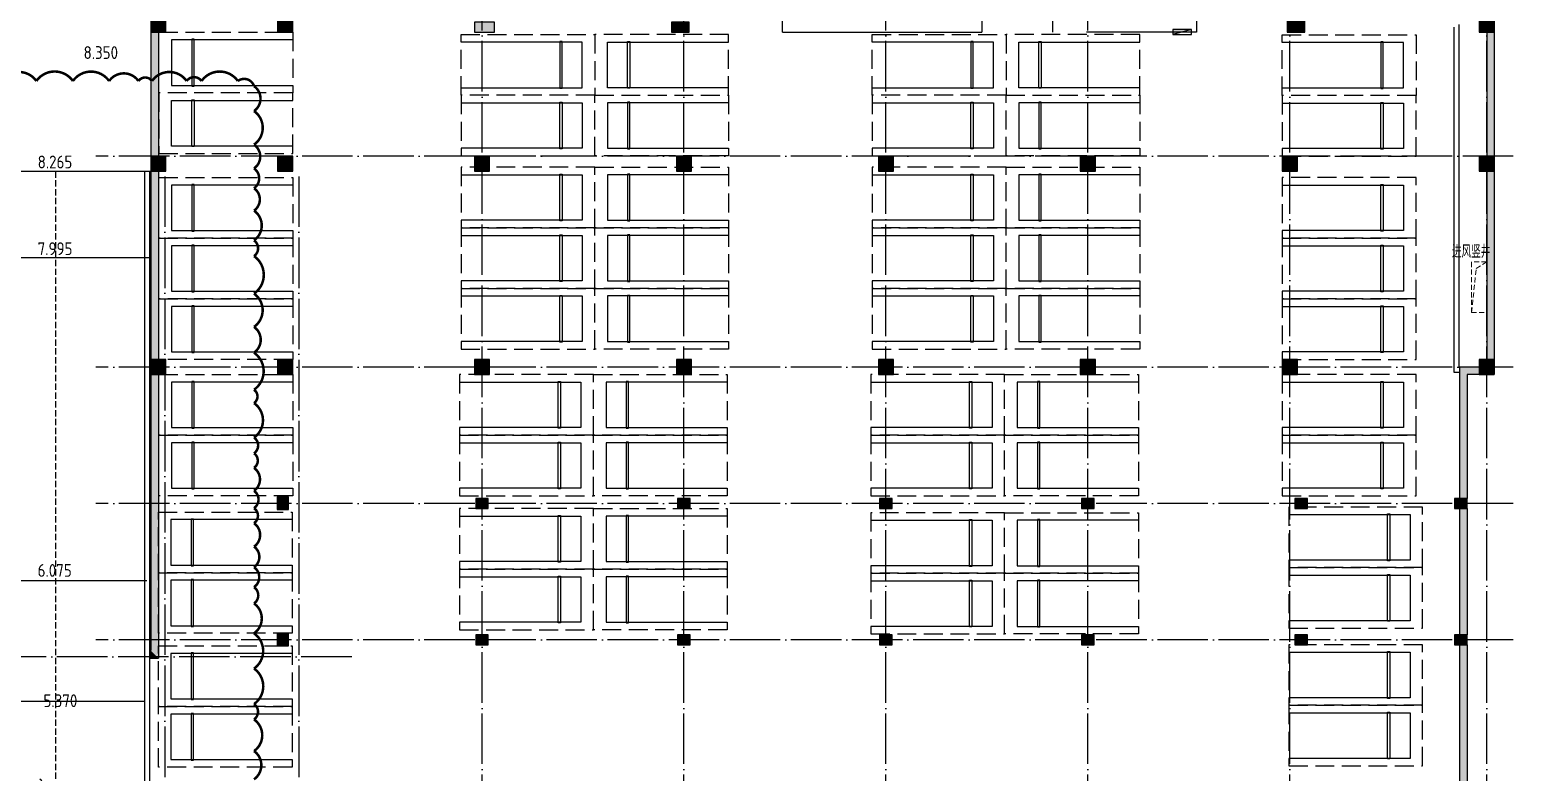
# Model space of a CAD drawing. Header units: millimetres. Extents: x 1337745 to 1642153, y -192803 to 266425.
# Drawn here: x 1536491 to 1595265, y 188033 to 217430 of the extents above; entities that cross this region are included whole.
import ezdxf

# ---------------------------------------------------------------- set-up
doc = ezdxf.new("R2010")
doc.units = ezdxf.units.MM
doc.header["$LTSCALE"] = 1000
doc.header["$MEASUREMENT"] = 0
for name, pattern in [('( Hidden )', [0.375, 0.25, -0.125]), ('__附着_A09-停车位、行车流线模块_TEN24RUY_设计区$0$DASH', [0.35, 0.25, -0.1]), ('DOTE', [2.42, 2, -0.2, 0.02, -0.2])]:
    doc.linetypes.add(name, pattern=pattern)
for name, color, linetype in [('__附着_A09-停车位、行车流线模块_TEN24RUY_设计区$0$STD-PARK', 103, '__附着_A09-停车位、行车流线模块_TEN24RUY_设计区$0$DASH'), ('COLUMN', 2, 'Continuous'), ('DOTE', 16, 'DOTE'), ('PUB_HATCH', 8, 'Continuous'), ('PUB_TEXT', 7, 'Continuous'), ('WALL', 2, 'Continuous'), ('WALL_填充墙_A', 2, 'Continuous'), ('墙柱_填充', 8, 'Continuous'), ('柱', 2, 'Continuous'), ('砖墙', 30, 'Continuous'), ('管井', 2, 'Continuous')]:
    doc.layers.add(name, color=color, linetype=linetype)
doc.layers.add('投影线-细虚线', color=15, linetype='Continuous', lineweight=0)
doc.styles.get("Standard").update_dxf_attribs({"font": 'GBENOR', "bigfont": 'GBCBIG'})

# ---------------------------------------------------------------- blocks, each defined once
blk = doc.blocks.new('A$C2A5A3E31')
at = {"color": 5}
for p, q in [((0, 50), (200, 50)), ((200, 50), (0, -700)), ((0, -700), (0, 50)), ((200, 50), (200, -700)), ((200, -700), (0, -700))]:
    blk.add_line(p, q, dxfattribs=at)
blk.add_solid([(200, -700), (0, -700), (200, 50)], dxfattribs=at)
blk = doc.blocks.new('A$C76FF555C')
at = {"layer": '墙柱_填充'}
for points in [[(-52621.5, 13550), (-52621.5, 14150), (-53221.5, 14150), (-53221.5, 13550)], [(-47600, 13550), (-47600, 14150), (-48200, 14150), (-48200, 13550)], [(0, 13550), (0, 14150), (-600, 14150), (-600, 13550)], [(-39600, 13550), (-39600, 13950), (-40400, 13950), (-40400, 13550)], [(-31900, 13550), (-31900, 13950), (-32600, 13950), (-32600, 13550)], [(-8200, 13550), (-7500, 13550), (-7500, 14050), (-8200, 14050)], [(-52621.5, 8050), (-52621.5, 8650), (-53221.5, 8650), (-53221.5, 8050)], [(-47600, 8050), (-47600, 8650), (-48200, 8650), (-48200, 8050)], [(-39800, 8050), (-39800, 8650), (-40400, 8650), (-40400, 8050)], [(-31800, 8050), (-31800, 8650), (-32400, 8650), (-32400, 8050)], [(-23800, 8050), (-23800, 8650), (-24400, 8650), (-24400, 8050)], [(-15800, 8050), (-15800, 8650), (-16400, 8650), (-16400, 8050)], [(-7800, 8050), (-7800, 8650), (-8400, 8650), (-8400, 8050)], [(0, 8050), (0, 8650), (-600, 8650), (-600, 8050)], [(-52621.5, 600), (-53221.5, 600), (-53221.5, 0), (-52621.5, 0)], [(-47600, 600), (-48200, 600), (-48200, 0), (-47600, 0)], [(-39800, 0), (-39800, 600), (-40400, 600), (-40400, 0)], [(-31800, 0), (-31800, 600), (-32400, 600), (-32400, 0)], [(-23800, 0), (-23800, 600), (-24400, 600), (-24400, 0)], [(-15800, 0), (-15800, 600), (-16400, 600), (-16400, 0)], [(-7800, 0), (-7800, 600), (-8400, 600), (-8400, 0)], [(0, 600), (-600, 600), (-600, 0), (0, 0)]]:
    blk.add_hatch(color=256, dxfattribs=at).paths.add_polyline_path(points)
at = {"layer": 'WALL_填充墙_A'}
for p, q in [((-28200, 13550), (-28200, 21750)), ((-20299.6, 21750), (-20299.6, 13550)), ((-17500, 21750), (-17500, 13550)), ((-11800, 21750), (-11800, 13550)), ((-28200, 13550), (-20299.6, 13550)), ((-11800, 13550), (-16148.6, 13550))]:
    blk.add_line(p, q, dxfattribs=at)
at = {"layer": '柱', "elevation": -0.9}
for points in [[(-52621.5, 13550), (-52621.5, 14150), (-53221.5, 14150), (-53221.5, 13550)], [(-52621.5, 8050), (-52621.5, 8650), (-53221.5, 8650), (-53221.5, 8050)], [(-52621.5, 600), (-53221.5, 600), (-53221.5, 0), (-52621.5, 0)]]:
    blk.add_lwpolyline(points, close=True, dxfattribs=at)
at = {"layer": '柱'}
for points in [[(-47600, 13550), (-47600, 14150), (-48200, 14150), (-48200, 13550)], [(0, 13550), (0, 14150), (-600, 14150), (-600, 13550)], [(-39600, 13550), (-39600, 13950), (-40400, 13950), (-40400, 13550)], [(-31900, 13550), (-31900, 13950), (-32600, 13950), (-32600, 13550)], [(-8200, 13550), (-7500, 13550), (-7500, 14050), (-8200, 14050)], [(-47600, 8050), (-47600, 8650), (-48200, 8650), (-48200, 8050)], [(-39800, 8050), (-39800, 8650), (-40400, 8650), (-40400, 8050)], [(-31800, 8050), (-31800, 8650), (-32400, 8650), (-32400, 8050)], [(-23800, 8050), (-23800, 8650), (-24400, 8650), (-24400, 8050)], [(-15800, 8050), (-15800, 8650), (-16400, 8650), (-16400, 8050)], [(-7800, 8050), (-7800, 8650), (-8400, 8650), (-8400, 8050)], [(0, 8050), (0, 8650), (-600, 8650), (-600, 8050)], [(-47600, 600), (-48200, 600), (-48200, 0), (-47600, 0)], [(-39800, 0), (-39800, 600), (-40400, 600), (-40400, 0)], [(-31800, 0), (-31800, 600), (-32400, 600), (-32400, 0)], [(-23800, 0), (-23800, 600), (-24400, 600), (-24400, 0)], [(-15800, 0), (-15800, 600), (-16400, 600), (-16400, 0)], [(-7800, 0), (-7800, 600), (-8400, 600), (-8400, 0)], [(0, 600), (-600, 600), (-600, 0), (0, 0)]]:
    blk.add_lwpolyline(points, close=True, dxfattribs=at)
at = {"layer": '管井', "xscale": -1, "rotation": 270}
blk.add_blockref('A$C2A5A3E31', (-12039.5, 13458), dxfattribs=at)
blk = doc.blocks.new('__附着_A09-停车位、行车流线模块_TEN24RUY_设计区$0$停车位1')
at = {"layer": '__附着_A09-停车位、行车流线模块_TEN24RUY_设计区$0$STD-PARK', "linetype": '__附着_A09-停车位、行车流线模块_TEN24RUY_设计区$0$DASH', "ltscale": 3}
for p, q in [((-168810, -21850), (-171210, -21850)), ((-171210, -21850), (-171210, -27150)), ((-168810, -27150), (-168810, -21850)), ((-171210, -27150), (-168810, -27150))]:
    blk.add_line(p, q, dxfattribs=at)
at = {"layer": 'Defpoints', "color": 9, "linetype": 'ByBlock', "ltscale": 1200}
for p, q in [((-170910, -26650), (-170910, -21850)), ((-169110, -21850), (-169110, -26650)), ((-170935, -25850), (-170935, -25758)), ((-170935, -25758), (-169085, -25758)), ((-169085, -25850), (-170935, -25850)), ((-169085, -25758), (-169085, -25850)), ((-169110, -26650), (-170910, -26650))]:
    blk.add_line(p, q, dxfattribs=at)
blk = doc.blocks.new('_FZH')
blk.add_lwpolyline([(-0.5, -0.5), (0.5, -0.5), (0.5, 0.5), (-0.5, 0.5)], close=True)
at = {"layer": 'PUB_HATCH'}
blk.add_solid([(-0.5, -0.5), (0.5, -0.5), (-0.5, 0.5), (0.5, 0.5)], dxfattribs=at)

msp = doc.modelspace()

# ---------------------------------------------------------------- hatches: boundary and pattern name
at = {"layer": 'PUB_HATCH'}
for points in [[(1594510.6, 242428.6), (1594210.6, 242128.6), (1594210.6, 204076), (1594510.6, 203776)], [(1541589.1, 238378.6), (1541289.1, 238488), (1541289.1, 192848.1), (1541589.1, 192548.1)], [(1594510.6, 203776), (1594210.6, 204076), (1593135, 204076), (1593435, 203776)], [(1593135, 198876), (1593435, 198876), (1593435, 203776), (1593135, 204076)], [(1593135, 193476), (1593435, 193476), (1593435, 198476), (1593135, 198476)], [(1541239.1, 192848.1), (1541239.1, 192548.1), (1541589.1, 192548.1), (1541289.1, 192848.1)], [(1593135, 187576), (1593435, 187576), (1593435, 193076), (1593135, 193076)]]:
    msp.add_hatch(color=256, dxfattribs=at).paths.add_polyline_path(points)

# ---------------------------------------------------------------- linework, layer by layer
at = {"layer": '__附着_A09-停车位、行车流线模块_TEN24RUY_设计区$0$STD-PARK', "color": 1, "const_width": 100}
msp.add_lwpolyline([(1535381, 215398.4, -0.5205671), (1536756.8, 215398.4, -0.5205671), (1538204.4, 215398.4, -0.5205671), (1539638.3, 215398.4, -0.5205671), (1540801.1, 215398.4, -0.5205671), (1541336, 215398.4, -0.5205671), (1542710.9, 215398.4, -0.5205671), (1543299.4, 215398.4, -0.5205671), (1544737.9, 215398.4, -0.5205671), (1545378.5, 215196.4, -0.5205671), (1545378.5, 214209.4, -0.5205671), (1545378.5, 212880.7, -0.5205671), (1545378.5, 211936.8, -0.5205671), (1545378.5, 211152.9, -0.5205671), (1545378.5, 210267.3, -0.5205671), (1545378.5, 209089.5, -0.5205671), (1545378.5, 208467.1, -0.5205671), (1545378.5, 206980.5, -0.5205671), (1545378.5, 205665.3, -0.5205671), (1545378.5, 204644.8, -0.5205671), (1545378.5, 203177.3, -0.5205671), (1545378.5, 202648.3, -0.5205671), (1545378.5, 201285.1, -0.5205671), (1545378.5, 200658.9, -0.5205671), (1545378.5, 200083.2, -0.5205671), (1545378.5, 199176.3, -0.5205671), (1545378.5, 198490.6, -0.5205671), (1545378.5, 197893.7, -0.5205671), (1545378.5, 196965.2, -0.5205671), (1545378.5, 196151.4, -0.5205671), (1545378.5, 195361.2, -0.5205671), (1545378.5, 194715.7, -0.5205671), (1545378.5, 193533.2, -0.5205671), (1545378.5, 192140, -0.5205671), (1545378.5, 190734.7, -0.5205671), (1545378.5, 190124.7, -0.5205671), (1545378.5, 188872.4, -0.5205671), (1545378.5, 187756, -0.5205671)], format="xyb", dxfattribs=at)
at = {"layer": '__附着_A09-停车位、行车流线模块_TEN24RUY_设计区$0$STD-PARK', "elevation": -0.4}
msp.add_lwpolyline([(1537514.1, 211819.6), (1537514.1, 187248.6), (1536891.1, 187755)], dxfattribs=at)
at = {"layer": 'DOTE'}
for p, q in [((1554410.6, 171423, 0.9), (1554410.6, 243494.5, 0.9)), ((1562410.6, 171423, 0.9), (1562410.6, 243494.5, 0.9)), ((1570410.6, 171423, 0.9), (1570410.6, 243494.5, 0.9)), ((1578410.6, 171423, 0.9), (1578410.6, 243494.5, 0.9)), ((1586410.6, 171423, 0.9), (1586410.6, 243494.5, 0.9)), ((1594210.6, 171423, 0.9), (1594210.6, 243494.5, 0.9)), ((1595264.8, 212426, 0.9), (1539114.9, 212426, 0.9)), ((1541847.5, 211621.1, 0), (1541847.5, 86979.4, 0)), ((1547147.5, 211621.1, 0), (1547147.5, 86979.4, 0)), ((1595264.8, 204076, 0.9), (1539114.9, 204076, 0.9)), ((1595264.8, 198676, 0.9), (1539114.9, 198676, 0.9)), ((1595264.8, 193276, 0.9), (1539114.9, 193276, 0.9)), ((1549250.5, 192598.6, 0), (1476447.5, 192598.6, 0))]:
    msp.add_line(p, q, dxfattribs=at)
at = {"layer": 'WALL'}
for p, q in [((1594510.6, 242428.6, 0), (1594510.6, 203776, 0)), ((1594210.6, 242128.6, 0), (1594210.6, 204076, 0)), ((1541289.1, 238488, 0), (1541289.1, 192848.1, 0)), ((1541589.1, 238378.6, 0), (1541589.1, 192548.1, 0)), ((1541289.1, 211819.6, -0.4), (1533739.1, 211819.6, -0.4)), ((1541039.1, 211783.6, -0.4), (1541039.1, 187248.6, -0.4)), ((1541239.1, 211783.6, -0.4), (1541239.1, 187248.6, -0.4)), ((1534039.1, 208415, -0.4), (1541289.1, 208415, -0.4)), ((1594210.6, 204076, 0), (1593135, 204076, 0)), ((1593135, 204076, 0), (1593135, 198876, 0)), ((1594510.6, 203776, 0), (1593435, 203776, 0)), ((1593435, 203776, 0), (1593435, 198876, 0)), ((1593135, 198476, 0), (1593135, 193476, 0)), ((1593435, 198476, 0), (1593435, 193476, 0)), ((1533739.1, 195619.6, -0.4), (1541139.1, 195619.6, -0.4)), ((1541239.1, 192848.1, 0), (1541289.1, 192848.1, 0)), ((1593135, 193076, 0), (1593135, 187576, 0)), ((1593435, 193076, 0), (1593435, 187576, 0)), ((1541239.1, 192548.1, 0), (1541589.1, 192548.1, 0)), ((1534039.1, 190848.6, 0), (1541039.1, 190848.6, 0))]:
    msp.add_line(p, q, dxfattribs=at)
at = {"layer": '投影线-细虚线', "linetype": '( Hidden )', "ltscale": 0.8, "elevation": 0.9}
msp.add_lwpolyline([(1594210.6, 208234.6), (1593610.6, 208234.6), (1593610.6, 206234.6), (1594210.6, 206234.6)], close=True, dxfattribs=at)
msp.add_lwpolyline([(1593610.6, 206234.6), (1593795.3, 207974.3), (1594210.6, 208234.6)], dxfattribs=at)
at = {"layer": '砖墙', "linetype": 'ByBlock'}
for p, q in [((1592910.6, 217534.6, 0), (1592910.6, 203876, 0)), ((1593110.6, 217634.6, 0), (1593110.6, 204076, 0)), ((1593110.6, 204076, 0), (1593135, 204076, 0)), ((1593135, 204076, 0), (1593135, 203876, 0)), ((1592910.6, 203876, 0), (1593135, 203876, 0))]:
    msp.add_line(p, q, dxfattribs=at)

# ---------------------------------------------------------------- block references
at = {"layer": '__附着_A09-停车位、行车流线模块_TEN24RUY_设计区$0$STD-PARK'}
msp.add_blockref('A$C76FF555C', (1594510.6, 203776, 0.9), dxfattribs=at)
at = {"layer": '__附着_A09-停车位、行车流线模块_TEN24RUY_设计区$0$STD-PARK', "linetype": 'ByBlock', "xscale": -1}
for p, rotation in [((1568760.6, 386136.1, 0.9), 269.999999993747), ((1531729.7, 46024.4), 90.00000000625803), ((1548019.7, 46024.3), 90.00000000626194), ((1564260.6, 46015.9, 0.9), 90.00000000624571), ((1586029.7, 383644.7), 269.999999993747), ((1602319.7, 383644.5), 269.999999993747), ((1586029.7, 380799.1), 269.999999993747), ((1602319.7, 380799), 269.999999993747), ((1568760.6, 380386.1, 0.9), 269.999999993747), ((1586029.7, 378399.1), 269.999999993747), ((1602319.7, 378399), 269.999999993747), ((1568760.6, 377986.1, 0.9), 269.999999993747), ((1586029.7, 375999.1), 269.999999993747), ((1602319.7, 375999), 269.999999993747), ((1568760.6, 375586.1, 0.9), 269.999999993747), ((1568760.6, 372586.1, 0.9), 269.999999993747), ((1585973.1, 372586.1, 0.9), 269.999999993747), ((1602263.1, 372586.1, 0.9), 269.999999993747), ((1568760.6, 370186.1, 0.9), 269.999999993747), ((1585973.1, 370186.1, 0.9), 269.999999993747), ((1602263.1, 370186.1, 0.9), 269.999999993747), ((1568739.1, 367144.7, 0), 269.999999993747), ((1585973.1, 367286.1, 0), 269.999999993747), ((1602263.1, 367120.2), 269.999999993747), ((1568739.1, 364744.7, 0), 269.999999993747), ((1585973.1, 364886.1, 0), 269.999999993747), ((1602263.1, 364720.2), 269.999999993747), ((1568739.2, 361844.7, 0), 269.999999993747), ((1568739.2, 359444.7, 0), 269.999999993747)]:
    msp.add_blockref('__附着_A09-停车位、行车流线模块_TEN24RUY_设计区$0$停车位1', p, dxfattribs=dict(at, rotation=rotation))
at = {"layer": '__附着_A09-停车位、行车流线模块_TEN24RUY_设计区$0$STD-PARK', "linetype": 'ByBlock'}
for p, rotation in [((1586029.7, 46024.4), 270.0000000062581), ((1602319.7, 46024.3), 270.0000000062619), ((1568760.6, 43715.9, 0.9), 270.0000000062531), ((1531729.7, 383644.7), 89.99999999374698), ((1548019.7, 383644.5), 89.99999999374698), ((1564260.6, 383636.1, 0.9), 89.99999999374698), ((1531729.7, 380799.1), 89.99999999374698), ((1548019.7, 380799), 89.99999999374698), ((1564260.6, 380386.1, 0.9), 89.99999999374698), ((1531729.7, 378399.1), 89.99999999374698), ((1548019.7, 378399), 89.99999999374698), ((1564260.6, 377986.1, 0.9), 89.99999999374698), ((1531729.7, 375999.1), 89.99999999374698), ((1548019.7, 375999), 89.99999999374698), ((1564260.6, 375586.1, 0.9), 89.99999999374698), ((1531673.1, 372586.1, 0.9), 89.99999999374698), ((1547963.1, 372586.1, 0.9), 89.99999999374698), ((1564260.6, 372586.1, 0.9), 89.99999999374698), ((1531673.1, 370186.1, 0.9), 89.99999999374698), ((1547963.1, 370186.1, 0.9), 89.99999999374698), ((1564260.6, 370186.1, 0.9), 89.99999999374698), ((1531673.1, 367286.1, 0), 89.99999999374698), ((1547963.1, 367120.2), 89.99999999374698), ((1564523.1, 367344.6, 0), 89.99999999374698), ((1531673.1, 364886.1, 0), 89.99999999374698), ((1547963.1, 364720.2), 89.99999999374698), ((1564523.1, 364944.6, 0), 89.99999999374698), ((1564523.1, 361894.5), 89.99999999374698), ((1564523.1, 359494.5), 89.99999999374698)]:
    msp.add_blockref('__附着_A09-停车位、行车流线模块_TEN24RUY_设计区$0$停车位1', p, dxfattribs=dict(at, rotation=rotation))
at = {"layer": 'COLUMN', "yscale": 500.0000000006456, "zscale": 500.0000000006456}
for p, xscale in [((1546514.1, 198684.6), 449.956554028235), ((1546514.1, 193284.6), 449.9565540282416)]:
    msp.add_blockref('_FZH', p, dxfattribs=dict(at, xscale=xscale))
at = {"layer": 'COLUMN'}
for p, xscale, yscale, zscale, rotation in [((1554410.6, 198676, 1.9), 400.0000000026816, 500.0000000018581, 500.000000001858, 270.0000000001265), ((1562410.6, 198676, 1.9), 400.0000000025398, 499.9999999989771, 499.999999998977, 270.0000000001577), ((1570410.6, 198676, 1.9), 400.00000000241, 499.9999999933657, 499.9999999933656, 270.0000000006927), ((1578410.6, 198676, 1.9), 400.0000000025921, 500.0000000009196, 500.0000000009195, 270.0000000000915), ((1586860.6, 198676, 1.9), 400.0000000024503, 499.9999999999811, 499.999999999981, 270.0000000001227), ((1593185, 198676, 1.9), 400.0000000024503, 499.9999999990557, 499.9999999990556, 270.0000000001227), ((1554410.6, 193276, 1.9), 400.0000000025344, 499.9999999994463, 499.9999999994463, 270.0000000000906), ((1562410.6, 193276, 1.9), 400.000000002328, 499.9999999994595, 499.9999999994594, 269.9999999996844), ((1570410.6, 193276, 1.9), 400.0000000008723, 499.9999999995641, 499.9999999995641, 269.9999999998957), ((1578410.6, 193276, 1.9), 400.0000000037501, 499.9999999967313, 499.9999999967312, 270.0000000004795), ((1586860.6, 193276, 1.9), 400.0000000020717, 499.9999999997563, 499.9999999997562, 270.000000000083), ((1593185, 193276, 1.9), 400.0000000024034, 499.9999999994791, 499.999999999479, 270.0000000002563)]:
    msp.add_blockref('_FZH', p, dxfattribs=dict(at, xscale=xscale, yscale=yscale, zscale=zscale, rotation=rotation))

# ---------------------------------------------------------------- texts
at = {"layer": 'PUB_TEXT'}
for s, p in [('8.350', (1538626.7, 216270.9, 0.4)), ('8.265', (1536806.9, 211940.4, 0.4)), ('7.995', (1536806.9, 208507.1, 0.4)), ('进风竖井', (1592835.5, 208398.6, 0)), ('6.075', (1536806.9, 195771.9, 0.4)), ('5.370', (1537037.4, 190613.3, 0.4))]:
    msp.add_text(s, height=506.38, dxfattribs=at).set_placement(p)

doc.saveas('drawing.dxf')
